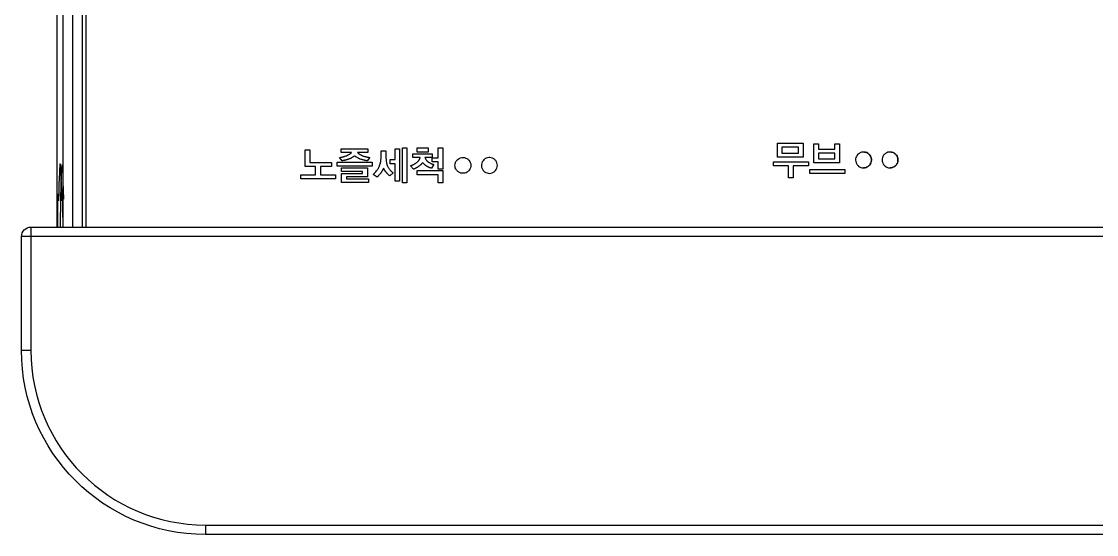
# Model space of a CAD drawing. Header units: millimetres. Extents: x 5 to 3846, y -2727 to 2747.
# Drawn here: x 1358.1 to 1414.7, y 1674.9 to 1701.9 of the extents above; entities that cross this region are included whole.
import ezdxf

# ---------------------------------------------------------------- set-up
doc = ezdxf.new("R2010")
doc.units = ezdxf.units.MM

msp = doc.modelspace()

# ---------------------------------------------------------------- linework, layer by layer
at = {"linetype": 'Continuous'}
for p, q in [((1359.925, 1724.886), (1359.925, 1691.099)), ((1360.257, 1691.099), (1360.257, 1724.886)), ((1360.757, 1724.886), (1360.757, 1691.099)), ((1361.265, 1724.886), (1361.265, 1691.099)), ((1361.465, 1724.886), (1361.465, 1691.099)), ((1397.919, 1695.52), (1399.283, 1695.52)), ((1397.919, 1694.781), (1397.919, 1695.52)), ((1399.283, 1695.52), (1399.283, 1695.52)), ((1399.283, 1695.52), (1399.283, 1694.781)), ((1399.283, 1695.52), (1399.283, 1694.781)), ((1399.849, 1695.479), (1400.093, 1695.479)), ((1399.849, 1694.485), (1399.849, 1695.479)), ((1400.093, 1695.479), (1400.093, 1695.199)), ((1400.093, 1695.479), (1400.093, 1695.479)), ((1400.093, 1695.479), (1400.093, 1695.199)), ((1400.949, 1695.479), (1401.194, 1695.479)), ((1400.949, 1695.199), (1400.949, 1695.479)), ((1401.194, 1695.479), (1401.194, 1694.485)), ((1401.194, 1695.479), (1401.194, 1694.485)), ((1401.194, 1695.479), (1401.194, 1695.479)), ((1373.024, 1695.169), (1373.266, 1695.169)), ((1373.024, 1694.29), (1373.024, 1695.169)), ((1373.266, 1695.169), (1373.266, 1694.501)), ((1373.266, 1695.169), (1373.266, 1695.169)), ((1373.266, 1695.169), (1373.266, 1694.501)), ((1374.924, 1695.217), (1376.332, 1695.217)), ((1374.924, 1695.021), (1374.924, 1695.217)), ((1375.467, 1695.021), (1374.924, 1695.021)), ((1376.332, 1695.021), (1375.789, 1695.021)), ((1375.891, 1694.939), (1375.891, 1694.939)), ((1376.043, 1694.862), (1376.043, 1694.862)), ((1376.247, 1694.8), (1376.247, 1694.8)), ((1376.332, 1695.217), (1376.332, 1695.021)), ((1376.332, 1695.217), (1376.332, 1695.021)), ((1376.332, 1695.217), (1376.332, 1695.217)), ((1376.332, 1695.021), (1376.332, 1695.021)), ((1377.025, 1695.119), (1377.282, 1695.119)), ((1377.025, 1694.808), (1377.025, 1695.119)), ((1377.282, 1695.119), (1377.282, 1694.808)), ((1377.282, 1695.119), (1377.282, 1694.808)), ((1377.282, 1695.119), (1377.282, 1695.119)), ((1377.282, 1694.808), (1377.282, 1694.808)), ((1377.769, 1695.226), (1378.003, 1695.226)), ((1377.769, 1694.658), (1377.769, 1695.226)), ((1378.003, 1695.226), (1378.003, 1693.513)), ((1378.003, 1695.226), (1378.003, 1693.513)), ((1378.003, 1695.226), (1378.003, 1695.226)), ((1378.157, 1695.267), (1378.391, 1695.267)), ((1378.157, 1693.43), (1378.157, 1695.267)), ((1378.391, 1695.267), (1378.391, 1695.267)), ((1378.391, 1695.267), (1378.391, 1693.43)), ((1378.391, 1695.267), (1378.391, 1693.43)), ((1378.704, 1694.758), (1378.704, 1694.961)), ((1378.704, 1694.961), (1379.715, 1694.961)), ((1379.519, 1695.266), (1378.906, 1695.266)), ((1378.906, 1695.266), (1378.906, 1695.069)), ((1378.906, 1695.069), (1379.519, 1695.069)), ((1379.519, 1695.069), (1379.519, 1695.266)), ((1379.519, 1695.266), (1379.519, 1695.266)), ((1379.519, 1695.069), (1379.519, 1695.266)), ((1379.519, 1695.069), (1379.519, 1695.069)), ((1379.715, 1694.961), (1379.715, 1694.758)), ((1379.715, 1694.961), (1379.715, 1694.961)), ((1379.715, 1694.961), (1379.715, 1694.758)), ((1380.038, 1695.267), (1380.281, 1695.267)), ((1380.038, 1694.741), (1380.038, 1695.267)), ((1380.281, 1695.267), (1380.281, 1694.158)), ((1380.281, 1695.267), (1380.281, 1695.267)), ((1380.281, 1695.267), (1380.281, 1694.158)), ((1398.162, 1695.313), (1398.162, 1694.988)), ((1399.041, 1695.313), (1398.162, 1695.313)), ((1398.162, 1695.313), (1398.162, 1695.313)), ((1398.162, 1695.313), (1398.162, 1694.988)), ((1398.162, 1694.988), (1399.041, 1694.988)), ((1398.162, 1694.988), (1398.162, 1694.988)), ((1399.041, 1694.988), (1399.041, 1695.313)), ((1400.093, 1695.199), (1400.093, 1695.199)), ((1400.093, 1695.199), (1400.949, 1695.199)), ((1400.093, 1694.986), (1400.093, 1694.697)), ((1400.093, 1694.986), (1400.093, 1694.697)), ((1400.949, 1694.986), (1400.093, 1694.986)), ((1400.093, 1694.986), (1400.093, 1694.986)), ((1400.949, 1694.697), (1400.949, 1694.986)), ((1373.573, 1694.29), (1373.024, 1694.29)), ((1373.266, 1694.501), (1374.419, 1694.501)), ((1373.266, 1694.501), (1373.266, 1694.501)), ((1373.573, 1693.848), (1373.573, 1694.29)), ((1373.832, 1694.29), (1373.832, 1693.848)), ((1374.419, 1694.29), (1373.832, 1694.29)), ((1373.832, 1694.29), (1373.832, 1694.29)), ((1373.832, 1694.29), (1373.832, 1693.848)), ((1374.419, 1694.501), (1374.419, 1694.29)), ((1374.419, 1694.501), (1374.419, 1694.501)), ((1374.419, 1694.501), (1374.419, 1694.29)), ((1374.419, 1694.29), (1374.419, 1694.29)), ((1374.709, 1694.514), (1376.547, 1694.514)), ((1374.709, 1694.315), (1374.709, 1694.514)), ((1376.547, 1694.315), (1374.709, 1694.315)), ((1374.968, 1694.593), (1374.828, 1694.762)), ((1374.968, 1694.593), (1374.968, 1694.593)), ((1375.114, 1694.62), (1375.114, 1694.62)), ((1375.327, 1694.683), (1375.327, 1694.683)), ((1375.516, 1694.775), (1375.516, 1694.775)), ((1376.428, 1694.762), (1376.288, 1694.593)), ((1376.428, 1694.762), (1376.288, 1694.593)), ((1376.288, 1694.593), (1376.288, 1694.593)), ((1376.428, 1694.762), (1376.428, 1694.762)), ((1376.547, 1694.514), (1376.547, 1694.315)), ((1376.547, 1694.514), (1376.547, 1694.514)), ((1376.547, 1694.514), (1376.547, 1694.315)), ((1376.547, 1694.315), (1376.547, 1694.315)), ((1377.308, 1694.505), (1377.308, 1694.505)), ((1377.411, 1694.23), (1377.411, 1694.23)), ((1377.506, 1694.658), (1377.769, 1694.658)), ((1377.506, 1694.428), (1377.506, 1694.658)), ((1377.769, 1694.428), (1377.506, 1694.428)), ((1377.769, 1693.513), (1377.769, 1694.428)), ((1378.731, 1694.152), (1378.572, 1694.334)), ((1379.082, 1694.758), (1378.704, 1694.758)), ((1379.005, 1694.296), (1379.005, 1694.296)), ((1379.131, 1694.402), (1379.131, 1694.402)), ((1379.715, 1694.758), (1379.337, 1694.758)), ((1379.405, 1694.638), (1379.405, 1694.638)), ((1379.512, 1694.532), (1379.512, 1694.532)), ((1379.672, 1694.442), (1379.672, 1694.442)), ((1379.798, 1694.397), (1379.675, 1694.203)), ((1379.798, 1694.397), (1379.675, 1694.203)), ((1379.711, 1694.741), (1380.038, 1694.741)), ((1379.711, 1694.537), (1379.711, 1694.741)), ((1380.038, 1694.537), (1379.711, 1694.537)), ((1379.715, 1694.758), (1379.715, 1694.758)), ((1379.798, 1694.397), (1379.798, 1694.397)), ((1380.038, 1694.158), (1380.038, 1694.537)), ((1381.339, 1694.766), (1381.339, 1694.766)), ((1397.717, 1694.322), (1397.717, 1694.533)), ((1397.717, 1694.533), (1399.555, 1694.533)), ((1398.506, 1694.322), (1397.717, 1694.322)), ((1399.283, 1694.781), (1397.919, 1694.781)), ((1398.506, 1693.688), (1398.506, 1694.322)), ((1398.75, 1694.322), (1398.75, 1694.322)), ((1399.555, 1694.322), (1398.75, 1694.322)), ((1398.75, 1694.322), (1398.75, 1693.688)), ((1398.75, 1694.322), (1398.75, 1693.688)), ((1399.283, 1694.781), (1399.283, 1694.781)), ((1399.555, 1694.533), (1399.555, 1694.533)), ((1399.555, 1694.533), (1399.555, 1694.322)), ((1399.555, 1694.533), (1399.555, 1694.322)), ((1399.555, 1694.322), (1399.555, 1694.322)), ((1401.194, 1694.485), (1399.849, 1694.485)), ((1400.093, 1694.697), (1400.949, 1694.697)), ((1400.093, 1694.697), (1400.093, 1694.697)), ((1401.194, 1694.485), (1401.194, 1694.485)), ((1372.788, 1693.848), (1373.573, 1693.848)), ((1372.788, 1693.637), (1372.788, 1693.848)), ((1373.832, 1693.848), (1374.626, 1693.848)), ((1373.832, 1693.848), (1373.832, 1693.848)), ((1374.626, 1693.848), (1374.626, 1693.848)), ((1374.626, 1693.848), (1374.626, 1693.637)), ((1374.626, 1693.848), (1374.626, 1693.637)), ((1374.939, 1694.213), (1376.317, 1694.213)), ((1374.939, 1694.021), (1374.939, 1694.213)), ((1376.05, 1694.021), (1374.939, 1694.021)), ((1374.939, 1693.917), (1376.05, 1693.917)), ((1374.939, 1693.451), (1374.939, 1693.917)), ((1375.204, 1693.747), (1375.204, 1693.643)), ((1375.204, 1693.747), (1375.204, 1693.643)), ((1376.317, 1693.747), (1375.204, 1693.747)), ((1375.204, 1693.747), (1375.204, 1693.747)), ((1376.05, 1693.917), (1376.05, 1694.021)), ((1376.317, 1694.213), (1376.317, 1693.747)), ((1376.317, 1694.213), (1376.317, 1693.747)), ((1376.317, 1694.213), (1376.317, 1694.213)), ((1376.317, 1693.747), (1376.317, 1693.747)), ((1376.812, 1693.737), (1376.61, 1693.875)), ((1376.812, 1693.737), (1376.812, 1693.737)), ((1376.923, 1693.846), (1376.923, 1693.846)), ((1377.023, 1693.975), (1377.023, 1693.975)), ((1377.105, 1694.102), (1377.105, 1694.102)), ((1377.658, 1693.956), (1377.478, 1693.802)), ((1377.658, 1693.956), (1377.478, 1693.802)), ((1377.478, 1693.802), (1377.478, 1693.802)), ((1377.539, 1694.063), (1377.539, 1694.063)), ((1377.658, 1693.956), (1377.658, 1693.956)), ((1378.731, 1694.152), (1378.731, 1694.152)), ((1378.85, 1694.205), (1378.85, 1694.205)), ((1378.923, 1694.075), (1380.276, 1694.075)), ((1378.923, 1693.86), (1378.923, 1694.075)), ((1380.036, 1693.86), (1378.923, 1693.86)), ((1379.675, 1694.203), (1379.675, 1694.203)), ((1380.036, 1693.43), (1380.036, 1693.86)), ((1380.281, 1694.158), (1380.038, 1694.158)), ((1380.276, 1694.075), (1380.276, 1693.43)), ((1380.276, 1694.075), (1380.276, 1694.075)), ((1380.276, 1694.075), (1380.276, 1693.43)), ((1380.281, 1694.158), (1380.281, 1694.158)), ((1381.339, 1693.931), (1381.339, 1693.931)), ((1398.75, 1693.688), (1398.506, 1693.688)), ((1398.75, 1693.688), (1398.75, 1693.688)), ((1399.638, 1694.132), (1401.476, 1694.132)), ((1399.638, 1693.921), (1399.638, 1694.132)), ((1401.476, 1693.921), (1399.638, 1693.921)), ((1401.476, 1694.132), (1401.476, 1693.921)), ((1401.476, 1694.132), (1401.476, 1694.132)), ((1401.476, 1694.132), (1401.476, 1693.921)), ((1401.476, 1693.921), (1401.476, 1693.921)), ((1374.626, 1693.637), (1372.788, 1693.637)), ((1374.626, 1693.637), (1374.626, 1693.637)), ((1376.361, 1693.451), (1374.939, 1693.451)), ((1375.204, 1693.643), (1376.361, 1693.643)), ((1375.204, 1693.643), (1375.204, 1693.643)), ((1376.361, 1693.643), (1376.361, 1693.451)), ((1376.361, 1693.643), (1376.361, 1693.451)), ((1376.361, 1693.643), (1376.361, 1693.643)), ((1376.361, 1693.451), (1376.361, 1693.451)), ((1378.003, 1693.513), (1377.769, 1693.513)), ((1378.003, 1693.513), (1378.003, 1693.513)), ((1378.391, 1693.43), (1378.157, 1693.43)), ((1378.391, 1693.43), (1378.391, 1693.43)), ((1380.276, 1693.43), (1380.036, 1693.43)), ((1380.276, 1693.43), (1380.276, 1693.43)), ((1358.565, 1691.098), (1590.215, 1691.098)), ((1358.565, 1691.098), (1358.565, 1690.598)), ((1358.065, 1684.598), (1358.065, 1690.598)), ((1358.565, 1690.598), (1358.065, 1690.598)), ((1590.215, 1690.598), (1358.565, 1690.598)), ((1358.565, 1690.598), (1358.565, 1684.598)), ((1358.565, 1684.598), (1358.065, 1684.598)), ((1367.765, 1675.398), (1581.015, 1675.398)), ((1367.765, 1675.398), (1367.765, 1674.898)), ((1581.015, 1674.898), (1367.765, 1674.898))]:
    msp.add_line(p, q, dxfattribs=at)
at = {"linetype": 'Continuous', "extrusion": (0, 0, -1)}
for centre, radius, start, end in [((-1358.565, 1690.598), 0.5, 0, 90), ((-1367.765, 1684.598), 9.7, 270, 0)]:
    msp.add_arc(centre, radius, start, end, dxfattribs=at)
at = {"linetype": 'Continuous'}
msp.add_arc((1367.765, 1684.598), 9.2, 180, 270, dxfattribs=at)
for centre, major_axis, start_param, end_param in [((1360.106, 1687.186), (0, 7.25), 5.530522, 7.035849), ((1360.206, 1687.186), (0, 7.2), 5.556157, 7.279511), ((1360.206, 1687.186), (0, 7.2), 0.399721, 0.67246)]:
    msp.add_ellipse(centre, major_axis=major_axis, ratio=0.017455, start_param=start_param, end_param=end_param, dxfattribs=at)
for points, knots in [([(1374.828, 1694.762), (1374.847, 1694.765), (1374.865, 1694.768), (1374.902, 1694.775), (1374.92, 1694.779), (1374.962, 1694.788), (1374.986, 1694.794), (1375.009, 1694.8)], [0, 0, 0, 0, 0.304963, 0.304963, 0.609891, 0.609891, 1, 1, 1, 1]), ([(1375.009, 1694.8), (1375.027, 1694.804), (1375.045, 1694.809), (1375.082, 1694.819), (1375.1, 1694.824), (1375.15, 1694.84), (1375.181, 1694.851), (1375.212, 1694.862)], [0, 0, 0, 0, 0.264872, 0.264872, 0.529755, 0.529755, 1, 1, 1, 1]), ([(1375.212, 1694.862), (1375.227, 1694.868), (1375.241, 1694.874), (1375.269, 1694.886), (1375.283, 1694.893), (1375.32, 1694.912), (1375.344, 1694.925), (1375.366, 1694.939)], [0, 0, 0, 0, 0.268041, 0.268041, 0.536114, 0.536114, 1, 1, 1, 1]), ([(1375.366, 1694.939), (1375.377, 1694.946), (1375.388, 1694.953), (1375.41, 1694.969), (1375.421, 1694.977), (1375.444, 1694.997), (1375.456, 1695.008), (1375.467, 1695.021)], [0, 0, 0, 0, 0.306902, 0.306902, 0.614004, 0.614004, 1, 1, 1, 1]), ([(1375.63, 1694.858), (1375.618, 1694.846), (1375.604, 1694.836), (1375.578, 1694.816), (1375.566, 1694.808), (1375.541, 1694.791), (1375.529, 1694.783), (1375.516, 1694.775)], [0, 0, 0, 0, 0.366307, 0.366307, 0.683017, 0.683017, 1, 1, 1, 1]), ([(1375.74, 1694.775), (1375.725, 1694.784), (1375.711, 1694.794), (1375.685, 1694.812), (1375.673, 1694.82), (1375.651, 1694.838), (1375.639, 1694.847), (1375.63, 1694.858)], [0, 0, 0, 0, 0.37463, 0.37463, 0.685643, 0.685643, 1, 1, 1, 1]), ([(1375.789, 1695.021), (1375.797, 1695.011), (1375.807, 1695.001), (1375.827, 1694.983), (1375.838, 1694.975), (1375.863, 1694.957), (1375.877, 1694.948), (1375.891, 1694.939)], [0, 0, 0, 0, 0.308091, 0.308091, 0.615077, 0.615077, 1, 1, 1, 1]), ([(1375.891, 1694.939), (1375.904, 1694.931), (1375.917, 1694.923), (1375.943, 1694.909), (1375.956, 1694.902), (1375.986, 1694.887), (1376.003, 1694.88), (1376.027, 1694.869), (1376.035, 1694.866), (1376.043, 1694.862)], [0, 0, 0, 0, 0.263341, 0.263341, 0.526656, 0.526656, 0.849388, 0.849388, 1, 1, 1, 1]), ([(1375.891, 1694.939), (1375.904, 1694.931), (1375.917, 1694.923), (1375.943, 1694.909), (1375.956, 1694.902), (1375.994, 1694.884), (1376.018, 1694.873), (1376.043, 1694.862)], [0, 0, 0, 0, 0.263309, 0.263309, 0.526592, 0.526592, 1, 1, 1, 1]), ([(1376.043, 1694.862), (1376.061, 1694.856), (1376.079, 1694.85), (1376.114, 1694.838), (1376.132, 1694.832), (1376.172, 1694.82), (1376.194, 1694.814), (1376.227, 1694.805), (1376.237, 1694.802), (1376.247, 1694.8)], [0, 0, 0, 0, 0.26423, 0.26423, 0.528445, 0.528445, 0.851723, 0.851723, 1, 1, 1, 1]), ([(1376.043, 1694.862), (1376.061, 1694.856), (1376.079, 1694.85), (1376.114, 1694.838), (1376.132, 1694.832), (1376.182, 1694.817), (1376.215, 1694.808), (1376.247, 1694.8)], [0, 0, 0, 0, 0.264215, 0.264215, 0.528415, 0.528415, 1, 1, 1, 1]), ([(1376.247, 1694.8), (1376.261, 1694.796), (1376.275, 1694.793), (1376.311, 1694.785), (1376.334, 1694.779), (1376.375, 1694.771), (1376.394, 1694.768), (1376.418, 1694.764), (1376.423, 1694.763), (1376.428, 1694.762)], [0, 0, 0, 0, 0.228571, 0.228571, 0.609908, 0.609908, 0.914884, 0.914884, 1, 1, 1, 1]), ([(1376.247, 1694.8), (1376.265, 1694.795), (1376.284, 1694.791), (1376.32, 1694.783), (1376.339, 1694.779), (1376.381, 1694.77), (1376.404, 1694.766), (1376.428, 1694.762)], [0, 0, 0, 0, 0.304938, 0.304938, 0.609888, 0.609888, 1, 1, 1, 1]), ([(1377.008, 1694.552), (1377.012, 1694.575), (1377.014, 1694.598), (1377.019, 1694.645), (1377.02, 1694.668), (1377.024, 1694.73), (1377.025, 1694.769), (1377.025, 1694.808)], [0, 0, 0, 0, 0.272316, 0.272316, 0.544598, 0.544598, 1, 1, 1, 1]), ([(1377.282, 1694.808), (1377.282, 1694.781), (1377.282, 1694.755), (1377.285, 1694.701), (1377.287, 1694.674), (1377.294, 1694.6), (1377.3, 1694.552), (1377.308, 1694.505)], [0, 0, 0, 0, 0.264293, 0.264293, 0.528568, 0.528568, 1, 1, 1, 1]), ([(1377.282, 1694.808), (1377.282, 1694.781), (1377.282, 1694.755), (1377.285, 1694.701), (1377.287, 1694.674), (1377.294, 1694.6), (1377.3, 1694.552), (1377.308, 1694.505)], [0, 0, 0, 0, 0.264293, 0.264293, 0.528568, 0.528568, 1, 1, 1, 1]), ([(1402.878, 1694.682), (1402.883, 1694.636), (1402.88, 1694.588), (1402.858, 1694.496), (1402.84, 1694.452), (1402.789, 1694.373), (1402.757, 1694.338), (1402.683, 1694.28), (1402.641, 1694.257), (1402.552, 1694.227), (1402.505, 1694.219), (1402.411, 1694.221), (1402.364, 1694.229), (1402.276, 1694.261), (1402.235, 1694.285), (1402.162, 1694.344), (1402.131, 1694.38), (1402.082, 1694.46), (1402.064, 1694.505), (1402.044, 1694.597), (1402.042, 1694.644), (1402.054, 1694.737), (1402.068, 1694.783), (1402.11, 1694.867), (1402.138, 1694.905), (1402.205, 1694.97), (1402.245, 1694.998), (1402.33, 1695.037), (1402.377, 1695.049), (1402.47, 1695.058), (1402.518, 1695.055), (1402.609, 1695.032), (1402.653, 1695.013), (1402.731, 1694.962), (1402.766, 1694.929), (1402.823, 1694.855), (1402.845, 1694.812), (1402.869, 1694.74), (1402.875, 1694.711), (1402.878, 1694.682)], [0, 0, 0, 0, 0.053822, 0.053822, 0.107683, 0.107683, 0.161165, 0.161165, 0.215193, 0.215193, 0.268731, 0.268731, 0.322352, 0.322352, 0.375947, 0.375947, 0.429611, 0.429611, 0.483706, 0.483706, 0.537127, 0.537127, 0.591147, 0.591147, 0.644444, 0.644444, 0.698296, 0.698296, 0.752178, 0.752178, 0.805602, 0.805602, 0.859637, 0.859637, 0.912999, 0.912999, 0.96694, 0.96694, 1, 1, 1, 1]), ([(1402.462, 1695.056), (1402.496, 1695.056), (1402.53, 1695.052), (1402.609, 1695.032), (1402.653, 1695.013), (1402.731, 1694.961), (1402.766, 1694.929), (1402.823, 1694.855), (1402.845, 1694.812), (1402.864, 1694.753), (1402.868, 1694.739), (1402.871, 1694.725)], [0, 0, 0, 0, 0.178471, 0.178471, 0.427759, 0.427759, 0.673946, 0.673946, 0.922804, 0.922804, 1, 1, 1, 1]), ([(1404.277, 1694.682), (1404.281, 1694.636), (1404.279, 1694.588), (1404.257, 1694.496), (1404.238, 1694.452), (1404.188, 1694.373), (1404.156, 1694.338), (1404.082, 1694.28), (1404.039, 1694.257), (1403.951, 1694.227), (1403.903, 1694.219), (1403.81, 1694.221), (1403.763, 1694.229), (1403.675, 1694.261), (1403.633, 1694.285), (1403.561, 1694.344), (1403.529, 1694.38), (1403.48, 1694.46), (1403.462, 1694.505), (1403.443, 1694.597), (1403.441, 1694.644), (1403.452, 1694.737), (1403.466, 1694.783), (1403.509, 1694.867), (1403.537, 1694.905), (1403.604, 1694.97), (1403.643, 1694.998), (1403.729, 1695.037), (1403.775, 1695.049), (1403.868, 1695.058), (1403.916, 1695.055), (1404.007, 1695.032), (1404.051, 1695.013), (1404.129, 1694.962), (1404.164, 1694.929), (1404.221, 1694.855), (1404.244, 1694.812), (1404.267, 1694.74), (1404.274, 1694.711), (1404.277, 1694.682)], [0, 0, 0, 0, 0.053787, 0.053787, 0.107612, 0.107612, 0.161077, 0.161077, 0.215119, 0.215119, 0.268684, 0.268684, 0.32231, 0.32231, 0.375909, 0.375909, 0.429594, 0.429594, 0.4837, 0.4837, 0.537107, 0.537107, 0.59109, 0.59109, 0.644363, 0.644363, 0.698218, 0.698218, 0.752122, 0.752122, 0.805557, 0.805557, 0.859591, 0.859591, 0.912976, 0.912976, 0.966938, 0.966938, 1, 1, 1, 1]), ([(1403.861, 1695.056), (1403.895, 1695.056), (1403.929, 1695.052), (1404.007, 1695.032), (1404.051, 1695.013), (1404.13, 1694.961), (1404.165, 1694.929), (1404.221, 1694.855), (1404.244, 1694.812), (1404.263, 1694.753), (1404.267, 1694.739), (1404.27, 1694.725)], [0, 0, 0, 0, 0.178251, 0.178251, 0.427515, 0.427515, 0.67379, 0.67379, 0.922727, 0.922727, 1, 1, 1, 1]), ([(1375.114, 1694.62), (1375.109, 1694.619), (1375.105, 1694.618), (1375.081, 1694.612), (1375.061, 1694.608), (1375.025, 1694.601), (1375.008, 1694.598), (1374.984, 1694.595), (1374.976, 1694.594), (1374.968, 1694.593)], [0, 0, 0, 0, 0.098344, 0.098344, 0.500012, 0.500012, 0.839188, 0.839188, 1, 1, 1, 1]), ([(1375.114, 1694.62), (1375.098, 1694.616), (1375.081, 1694.613), (1375.049, 1694.606), (1375.033, 1694.603), (1375, 1694.597), (1374.984, 1694.595), (1374.968, 1694.593)], [0, 0, 0, 0, 0.339059, 0.339059, 0.669086, 0.669086, 1, 1, 1, 1]), ([(1375.327, 1694.683), (1375.313, 1694.678), (1375.298, 1694.673), (1375.26, 1694.661), (1375.236, 1694.653), (1375.192, 1694.64), (1375.173, 1694.635), (1375.14, 1694.627), (1375.127, 1694.623), (1375.114, 1694.62)], [0, 0, 0, 0, 0.204625, 0.204625, 0.546008, 0.546008, 0.819031, 0.819031, 1, 1, 1, 1]), ([(1375.327, 1694.683), (1375.308, 1694.676), (1375.289, 1694.67), (1375.25, 1694.658), (1375.231, 1694.652), (1375.179, 1694.637), (1375.147, 1694.628), (1375.114, 1694.62)], [0, 0, 0, 0, 0.272975, 0.272975, 0.545963, 0.545963, 1, 1, 1, 1]), ([(1375.516, 1694.775), (1375.501, 1694.765), (1375.485, 1694.756), (1375.454, 1694.738), (1375.438, 1694.729), (1375.401, 1694.712), (1375.38, 1694.703), (1375.349, 1694.691), (1375.338, 1694.687), (1375.327, 1694.683)], [0, 0, 0, 0, 0.258237, 0.258237, 0.516471, 0.516471, 0.835864, 0.835864, 1, 1, 1, 1]), ([(1375.516, 1694.775), (1375.501, 1694.765), (1375.485, 1694.756), (1375.454, 1694.738), (1375.438, 1694.729), (1375.391, 1694.707), (1375.359, 1694.694), (1375.327, 1694.683)], [0, 0, 0, 0, 0.258151, 0.258151, 0.516301, 0.516301, 1, 1, 1, 1]), ([(1375.929, 1694.683), (1375.912, 1694.689), (1375.895, 1694.695), (1375.861, 1694.709), (1375.845, 1694.717), (1375.798, 1694.739), (1375.768, 1694.756), (1375.74, 1694.775)], [0, 0, 0, 0, 0.258703, 0.258703, 0.517431, 0.517431, 1, 1, 1, 1]), ([(1376.143, 1694.62), (1376.123, 1694.625), (1376.103, 1694.63), (1376.063, 1694.641), (1376.044, 1694.646), (1375.992, 1694.662), (1375.96, 1694.672), (1375.929, 1694.683)], [0, 0, 0, 0, 0.275929, 0.275929, 0.551823, 0.551823, 1, 1, 1, 1]), ([(1376.288, 1694.593), (1376.271, 1694.595), (1376.255, 1694.597), (1376.223, 1694.603), (1376.207, 1694.606), (1376.175, 1694.613), (1376.159, 1694.616), (1376.143, 1694.62)], [0, 0, 0, 0, 0.337239, 0.337239, 0.668408, 0.668408, 1, 1, 1, 1]), ([(1376.781, 1694.056), (1376.792, 1694.07), (1376.803, 1694.084), (1376.831, 1694.123), (1376.848, 1694.149), (1376.876, 1694.195), (1376.888, 1694.216), (1376.908, 1694.255), (1376.917, 1694.272), (1376.925, 1694.29)], [0, 0, 0, 0, 0.196308, 0.196308, 0.525871, 0.525871, 0.788819, 0.788819, 1, 1, 1, 1]), ([(1376.925, 1694.29), (1376.933, 1694.308), (1376.941, 1694.327), (1376.961, 1694.377), (1376.973, 1694.408), (1376.99, 1694.466), (1376.997, 1694.492), (1377.005, 1694.53), (1377.007, 1694.541), (1377.008, 1694.552)], [0, 0, 0, 0, 0.21815, 0.21815, 0.584687, 0.584687, 0.877256, 0.877256, 1, 1, 1, 1]), ([(1377.308, 1694.505), (1377.312, 1694.479), (1377.318, 1694.453), (1377.331, 1694.401), (1377.34, 1694.375), (1377.359, 1694.325), (1377.371, 1694.3), (1377.392, 1694.261), (1377.401, 1694.245), (1377.411, 1694.23)], [0, 0, 0, 0, 0.269894, 0.269894, 0.544088, 0.544088, 0.816382, 0.816382, 1, 1, 1, 1]), ([(1377.308, 1694.505), (1377.312, 1694.479), (1377.318, 1694.453), (1377.331, 1694.401), (1377.34, 1694.375), (1377.359, 1694.325), (1377.371, 1694.3), (1377.392, 1694.261), (1377.401, 1694.245), (1377.411, 1694.23)], [0, 0, 0, 0, 0.269895, 0.269895, 0.544089, 0.544089, 0.816383, 0.816383, 1, 1, 1, 1]), ([(1377.411, 1694.23), (1377.416, 1694.223), (1377.421, 1694.216), (1377.44, 1694.187), (1377.456, 1694.165), (1377.485, 1694.126), (1377.498, 1694.108), (1377.521, 1694.082), (1377.53, 1694.072), (1377.539, 1694.063)], [0, 0, 0, 0, 0.12138, 0.12138, 0.500017, 0.500017, 0.816188, 0.816188, 1, 1, 1, 1]), ([(1377.411, 1694.23), (1377.416, 1694.223), (1377.421, 1694.216), (1377.44, 1694.187), (1377.456, 1694.165), (1377.485, 1694.126), (1377.498, 1694.108), (1377.521, 1694.082), (1377.53, 1694.072), (1377.539, 1694.063)], [0, 0, 0, 0, 0.121378, 0.121378, 0.500015, 0.500015, 0.816186, 0.816186, 1, 1, 1, 1]), ([(1378.572, 1694.334), (1378.588, 1694.339), (1378.604, 1694.344), (1378.634, 1694.356), (1378.649, 1694.362), (1378.682, 1694.376), (1378.7, 1694.384), (1378.721, 1694.393), (1378.725, 1694.395), (1378.728, 1694.397)], [0, 0, 0, 0, 0.29287, 0.29287, 0.585644, 0.585644, 0.930233, 0.930233, 1, 1, 1, 1]), ([(1378.728, 1694.397), (1378.739, 1694.402), (1378.75, 1694.407), (1378.779, 1694.423), (1378.797, 1694.433), (1378.829, 1694.452), (1378.843, 1694.461), (1378.869, 1694.479), (1378.882, 1694.488), (1378.894, 1694.497)], [0, 0, 0, 0, 0.189272, 0.189272, 0.506577, 0.506577, 0.759832, 0.759832, 1, 1, 1, 1]), ([(1379.005, 1694.296), (1378.995, 1694.29), (1378.985, 1694.283), (1378.959, 1694.266), (1378.943, 1694.256), (1378.912, 1694.238), (1378.899, 1694.23), (1378.874, 1694.217), (1378.862, 1694.21), (1378.85, 1694.205)], [0, 0, 0, 0, 0.19504, 0.19504, 0.520586, 0.520586, 0.78089, 0.78089, 1, 1, 1, 1]), ([(1379.005, 1694.296), (1378.995, 1694.29), (1378.985, 1694.283), (1378.959, 1694.266), (1378.943, 1694.256), (1378.912, 1694.238), (1378.899, 1694.23), (1378.874, 1694.217), (1378.862, 1694.21), (1378.85, 1694.205)], [0, 0, 0, 0, 0.195037, 0.195037, 0.520583, 0.520583, 0.780887, 0.780887, 1, 1, 1, 1]), ([(1378.894, 1694.497), (1378.905, 1694.505), (1378.915, 1694.513), (1378.943, 1694.535), (1378.959, 1694.55), (1378.987, 1694.579), (1378.999, 1694.592), (1379.016, 1694.613), (1379.021, 1694.621), (1379.027, 1694.629)], [0, 0, 0, 0, 0.209619, 0.209619, 0.563192, 0.563192, 0.845026, 0.845026, 1, 1, 1, 1]), ([(1379.131, 1694.402), (1379.121, 1694.392), (1379.11, 1694.381), (1379.089, 1694.361), (1379.077, 1694.351), (1379.052, 1694.331), (1379.038, 1694.32), (1379.017, 1694.305), (1379.011, 1694.301), (1379.005, 1694.296)], [0, 0, 0, 0, 0.268719, 0.268719, 0.537352, 0.537352, 0.864048, 0.864048, 1, 1, 1, 1]), ([(1379.131, 1694.402), (1379.121, 1694.392), (1379.11, 1694.381), (1379.089, 1694.361), (1379.077, 1694.351), (1379.052, 1694.331), (1379.038, 1694.32), (1379.017, 1694.305), (1379.011, 1694.301), (1379.005, 1694.296)], [0, 0, 0, 0, 0.268718, 0.268718, 0.53735, 0.53735, 0.864045, 0.864045, 1, 1, 1, 1]), ([(1379.027, 1694.629), (1379.033, 1694.638), (1379.038, 1694.647), (1379.052, 1694.671), (1379.06, 1694.687), (1379.072, 1694.716), (1379.076, 1694.73), (1379.08, 1694.748), (1379.081, 1694.753), (1379.082, 1694.758)], [0, 0, 0, 0, 0.221119, 0.221119, 0.59698, 0.59698, 0.896207, 0.896207, 1, 1, 1, 1]), ([(1379.212, 1694.499), (1379.212, 1694.499), (1379.212, 1694.499), (1379.205, 1694.488), (1379.197, 1694.478), (1379.181, 1694.458), (1379.173, 1694.448), (1379.155, 1694.427), (1379.144, 1694.416), (1379.133, 1694.405), (1379.132, 1694.403), (1379.131, 1694.402)], [0, 0, 0, 0, 0.000117, 0.000117, 0.305029, 0.305029, 0.609724, 0.609724, 0.963177, 0.963177, 1, 1, 1, 1]), ([(1379.297, 1694.412), (1379.291, 1694.418), (1379.285, 1694.424), (1379.268, 1694.439), (1379.258, 1694.449), (1379.24, 1694.467), (1379.232, 1694.475), (1379.22, 1694.489), (1379.216, 1694.494), (1379.212, 1694.499)], [0, 0, 0, 0, 0.208982, 0.208982, 0.557896, 0.557896, 0.836883, 0.836883, 1, 1, 1, 1]), ([(1379.408, 1694.325), (1379.4, 1694.331), (1379.393, 1694.336), (1379.373, 1694.35), (1379.361, 1694.36), (1379.339, 1694.377), (1379.329, 1694.385), (1379.312, 1694.399), (1379.305, 1694.406), (1379.297, 1694.412)], [0, 0, 0, 0, 0.196313, 0.196313, 0.523933, 0.523933, 0.785914, 0.785914, 1, 1, 1, 1]), ([(1379.337, 1694.758), (1379.337, 1694.758), (1379.337, 1694.758), (1379.341, 1694.746), (1379.346, 1694.734), (1379.358, 1694.71), (1379.364, 1694.699), (1379.379, 1694.674), (1379.387, 1694.661), (1379.399, 1694.645), (1379.402, 1694.641), (1379.405, 1694.638)], [0, 0, 0, 0, 0.000085, 0.000085, 0.282002, 0.282002, 0.563705, 0.563705, 0.900308, 0.900308, 1, 1, 1, 1]), ([(1379.405, 1694.638), (1379.411, 1694.63), (1379.417, 1694.623), (1379.433, 1694.603), (1379.444, 1694.591), (1379.465, 1694.571), (1379.475, 1694.563), (1379.493, 1694.547), (1379.503, 1694.539), (1379.512, 1694.532)], [0, 0, 0, 0, 0.189774, 0.189774, 0.509164, 0.509164, 0.763723, 0.763723, 1, 1, 1, 1]), ([(1379.405, 1694.638), (1379.411, 1694.63), (1379.417, 1694.623), (1379.433, 1694.603), (1379.444, 1694.591), (1379.465, 1694.571), (1379.475, 1694.563), (1379.493, 1694.547), (1379.503, 1694.539), (1379.512, 1694.532)], [0, 0, 0, 0, 0.189777, 0.189777, 0.509167, 0.509167, 0.763726, 0.763726, 1, 1, 1, 1]), ([(1379.554, 1694.246), (1379.541, 1694.252), (1379.528, 1694.258), (1379.503, 1694.271), (1379.491, 1694.277), (1379.463, 1694.292), (1379.448, 1694.301), (1379.424, 1694.315), (1379.416, 1694.32), (1379.408, 1694.325)], [0, 0, 0, 0, 0.253441, 0.253441, 0.506891, 0.506891, 0.822359, 0.822359, 1, 1, 1, 1]), ([(1379.512, 1694.532), (1379.523, 1694.525), (1379.534, 1694.518), (1379.563, 1694.499), (1379.581, 1694.488), (1379.615, 1694.469), (1379.63, 1694.461), (1379.654, 1694.45), (1379.663, 1694.445), (1379.672, 1694.442)], [0, 0, 0, 0, 0.2101, 0.2101, 0.561619, 0.561619, 0.842471, 0.842471, 1, 1, 1, 1]), ([(1379.512, 1694.532), (1379.523, 1694.525), (1379.534, 1694.518), (1379.563, 1694.499), (1379.581, 1694.488), (1379.615, 1694.469), (1379.63, 1694.461), (1379.654, 1694.45), (1379.663, 1694.445), (1379.672, 1694.442)], [0, 0, 0, 0, 0.210103, 0.210103, 0.561622, 0.561622, 0.842474, 0.842474, 1, 1, 1, 1]), ([(1379.675, 1694.203), (1379.662, 1694.206), (1379.648, 1694.21), (1379.622, 1694.219), (1379.608, 1694.224), (1379.581, 1694.235), (1379.567, 1694.24), (1379.554, 1694.246)], [0, 0, 0, 0, 0.319315, 0.319315, 0.659216, 0.659216, 1, 1, 1, 1]), ([(1379.672, 1694.442), (1379.681, 1694.438), (1379.69, 1694.434), (1379.715, 1694.424), (1379.731, 1694.418), (1379.76, 1694.408), (1379.773, 1694.404), (1379.79, 1694.399), (1379.794, 1694.398), (1379.798, 1694.397)], [0, 0, 0, 0, 0.226141, 0.226141, 0.603964, 0.603964, 0.906092, 0.906092, 1, 1, 1, 1]), ([(1379.672, 1694.442), (1379.681, 1694.438), (1379.69, 1694.434), (1379.715, 1694.424), (1379.731, 1694.418), (1379.76, 1694.408), (1379.773, 1694.404), (1379.79, 1694.399), (1379.794, 1694.398), (1379.798, 1694.397)], [0, 0, 0, 0, 0.226145, 0.226145, 0.60397, 0.60397, 0.906097, 0.906097, 1, 1, 1, 1]), ([(1380.93, 1694.436), (1380.92, 1694.39), (1380.918, 1694.342), (1380.93, 1694.249), (1380.944, 1694.203), (1380.986, 1694.119), (1381.015, 1694.081), (1381.082, 1694.016), (1381.122, 1693.988), (1381.207, 1693.949), (1381.253, 1693.937), (1381.346, 1693.928), (1381.394, 1693.932), (1381.485, 1693.954), (1381.529, 1693.974), (1381.607, 1694.025), (1381.642, 1694.058), (1381.699, 1694.132), (1381.722, 1694.175), (1381.751, 1694.264), (1381.757, 1694.312), (1381.755, 1694.405), (1381.746, 1694.452), (1381.713, 1694.54), (1381.689, 1694.581), (1381.629, 1694.653), (1381.592, 1694.684), (1381.512, 1694.732), (1381.467, 1694.749), (1381.375, 1694.767), (1381.327, 1694.769), (1381.235, 1694.756), (1381.188, 1694.741), (1381.105, 1694.698), (1381.067, 1694.669), (1381.003, 1694.602), (1380.976, 1694.561), (1380.945, 1694.492), (1380.936, 1694.464), (1380.93, 1694.436)], [0, 0, 0, 0, 0.053814, 0.053814, 0.107664, 0.107664, 0.161066, 0.161066, 0.214966, 0.214966, 0.268794, 0.268794, 0.322154, 0.322154, 0.376181, 0.376181, 0.429547, 0.429547, 0.483536, 0.483536, 0.537151, 0.537151, 0.59099, 0.59099, 0.644588, 0.644588, 0.698162, 0.698162, 0.75207, 0.75207, 0.805426, 0.805426, 0.859642, 0.859642, 0.913049, 0.913049, 0.966893, 0.966893, 1, 1, 1, 1]), ([(1382.328, 1694.262), (1382.318, 1694.308), (1382.316, 1694.356), (1382.328, 1694.449), (1382.342, 1694.495), (1382.385, 1694.578), (1382.413, 1694.617), (1382.48, 1694.681), (1382.52, 1694.709), (1382.605, 1694.748), (1382.651, 1694.76), (1382.744, 1694.769), (1382.792, 1694.765), (1382.883, 1694.743), (1382.928, 1694.724), (1383.006, 1694.672), (1383.041, 1694.639), (1383.098, 1694.565), (1383.12, 1694.522), (1383.149, 1694.433), (1383.156, 1694.386), (1383.154, 1694.293), (1383.145, 1694.245), (1383.112, 1694.158), (1383.087, 1694.116), (1383.027, 1694.045), (1382.991, 1694.013), (1382.91, 1693.965), (1382.865, 1693.948), (1382.773, 1693.93), (1382.726, 1693.928), (1382.633, 1693.941), (1382.587, 1693.956), (1382.504, 1693.999), (1382.466, 1694.027), (1382.401, 1694.095), (1382.374, 1694.135), (1382.343, 1694.205), (1382.334, 1694.233), (1382.328, 1694.262)], [0, 0, 0, 0, 0.053786, 0.053786, 0.107614, 0.107614, 0.16092, 0.16092, 0.214707, 0.214707, 0.268507, 0.268507, 0.32195, 0.32195, 0.376114, 0.376114, 0.429525, 0.429525, 0.483447, 0.483447, 0.536943, 0.536943, 0.590717, 0.590717, 0.644364, 0.644364, 0.698041, 0.698041, 0.752012, 0.752012, 0.805336, 0.805336, 0.859446, 0.859446, 0.912797, 0.912797, 0.966679, 0.966679, 1, 1, 1, 1]), ([(1402.871, 1694.725), (1402.878, 1694.693), (1402.881, 1694.661), (1402.879, 1694.582), (1402.87, 1694.535), (1402.837, 1694.447), (1402.813, 1694.406), (1402.753, 1694.334), (1402.716, 1694.303), (1402.636, 1694.255), (1402.591, 1694.237), (1402.518, 1694.223), (1402.491, 1694.22), (1402.463, 1694.22)], [0, 0, 0, 0, 0.129988, 0.129988, 0.32, 0.32, 0.509577, 0.509577, 0.699266, 0.699266, 0.889911, 0.889911, 1, 1, 1, 1]), ([(1404.27, 1694.725), (1404.276, 1694.693), (1404.279, 1694.661), (1404.278, 1694.582), (1404.269, 1694.535), (1404.236, 1694.447), (1404.212, 1694.406), (1404.152, 1694.334), (1404.115, 1694.303), (1404.034, 1694.255), (1403.989, 1694.237), (1403.917, 1694.223), (1403.889, 1694.22), (1403.862, 1694.22)], [0, 0, 0, 0, 0.129909, 0.129909, 0.319802, 0.319802, 0.509265, 0.509265, 0.698944, 0.698944, 0.889679, 0.889679, 1, 1, 1, 1]), ([(1376.61, 1693.875), (1376.61, 1693.875), (1376.61, 1693.875), (1376.628, 1693.89), (1376.646, 1693.907), (1376.681, 1693.941), (1376.698, 1693.958), (1376.737, 1694.002), (1376.759, 1694.028), (1376.781, 1694.056)], [0, 0, 0, 0, 0.000088, 0.000088, 0.292579, 0.292579, 0.584871, 0.584871, 1, 1, 1, 1]), ([(1376.923, 1693.846), (1376.913, 1693.836), (1376.904, 1693.826), (1376.884, 1693.806), (1376.875, 1693.796), (1376.852, 1693.774), (1376.84, 1693.762), (1376.822, 1693.746), (1376.817, 1693.742), (1376.812, 1693.737)], [0, 0, 0, 0, 0.26952, 0.26952, 0.539033, 0.539033, 0.866285, 0.866285, 1, 1, 1, 1]), ([(1377.023, 1693.975), (1377.017, 1693.965), (1377.01, 1693.956), (1376.992, 1693.932), (1376.981, 1693.916), (1376.96, 1693.89), (1376.95, 1693.878), (1376.934, 1693.86), (1376.929, 1693.853), (1376.923, 1693.846)], [0, 0, 0, 0, 0.209286, 0.209286, 0.558643, 0.558643, 0.83798, 0.83798, 1, 1, 1, 1]), ([(1377.023, 1693.975), (1377.017, 1693.965), (1377.01, 1693.956), (1376.992, 1693.932), (1376.981, 1693.916), (1376.96, 1693.89), (1376.95, 1693.878), (1376.934, 1693.86), (1376.929, 1693.853), (1376.923, 1693.846)], [0, 0, 0, 0, 0.209288, 0.209288, 0.558646, 0.558646, 0.837983, 0.837983, 1, 1, 1, 1]), ([(1377.105, 1694.102), (1377.104, 1694.1), (1377.103, 1694.098), (1377.096, 1694.086), (1377.09, 1694.076), (1377.078, 1694.057), (1377.071, 1694.047), (1377.056, 1694.024), (1377.048, 1694.011), (1377.033, 1693.99), (1377.028, 1693.982), (1377.023, 1693.975)], [0, 0, 0, 0, 0.048786, 0.048786, 0.274347, 0.274347, 0.499996, 0.499996, 0.817077, 0.817077, 1, 1, 1, 1]), ([(1377.105, 1694.102), (1377.104, 1694.1), (1377.103, 1694.098), (1377.096, 1694.086), (1377.09, 1694.076), (1377.078, 1694.057), (1377.071, 1694.047), (1377.056, 1694.024), (1377.048, 1694.011), (1377.033, 1693.99), (1377.028, 1693.982), (1377.023, 1693.975)], [0, 0, 0, 0, 0.048787, 0.048787, 0.274349, 0.274349, 0.499998, 0.499998, 0.817079, 0.817079, 1, 1, 1, 1]), ([(1377.152, 1694.206), (1377.15, 1694.199), (1377.148, 1694.193), (1377.141, 1694.174), (1377.136, 1694.163), (1377.127, 1694.143), (1377.123, 1694.134), (1377.114, 1694.117), (1377.11, 1694.11), (1377.105, 1694.102)], [0, 0, 0, 0, 0.192143, 0.192143, 0.513513, 0.513513, 0.770303, 0.770303, 1, 1, 1, 1]), ([(1377.206, 1694.104), (1377.2, 1694.114), (1377.195, 1694.123), (1377.185, 1694.142), (1377.18, 1694.151), (1377.169, 1694.172), (1377.163, 1694.183), (1377.156, 1694.199), (1377.154, 1694.203), (1377.152, 1694.206)], [0, 0, 0, 0, 0.278437, 0.278437, 0.556846, 0.556846, 0.890714, 0.890714, 1, 1, 1, 1]), ([(1377.274, 1694.006), (1377.268, 1694.013), (1377.263, 1694.02), (1377.25, 1694.038), (1377.241, 1694.05), (1377.227, 1694.071), (1377.221, 1694.08), (1377.212, 1694.095), (1377.209, 1694.1), (1377.206, 1694.104)], [0, 0, 0, 0, 0.214399, 0.214399, 0.572243, 0.572243, 0.858387, 0.858387, 1, 1, 1, 1]), ([(1377.381, 1693.887), (1377.37, 1693.897), (1377.36, 1693.907), (1377.34, 1693.928), (1377.33, 1693.939), (1377.309, 1693.963), (1377.297, 1693.977), (1377.282, 1693.996), (1377.278, 1694.001), (1377.274, 1694.006)], [0, 0, 0, 0, 0.272576, 0.272576, 0.545126, 0.545126, 0.874693, 0.874693, 1, 1, 1, 1]), ([(1377.478, 1693.802), (1377.469, 1693.809), (1377.459, 1693.817), (1377.441, 1693.833), (1377.432, 1693.841), (1377.412, 1693.859), (1377.401, 1693.868), (1377.387, 1693.881), (1377.384, 1693.884), (1377.381, 1693.887)], [0, 0, 0, 0, 0.282405, 0.282405, 0.564807, 0.564807, 0.901649, 0.901649, 1, 1, 1, 1]), ([(1377.539, 1694.063), (1377.544, 1694.057), (1377.55, 1694.052), (1377.569, 1694.033), (1377.583, 1694.019), (1377.607, 1693.997), (1377.618, 1693.988), (1377.638, 1693.972), (1377.648, 1693.964), (1377.658, 1693.956)], [0, 0, 0, 0, 0.146787, 0.146787, 0.508972, 0.508972, 0.763426, 0.763426, 1, 1, 1, 1]), ([(1377.539, 1694.063), (1377.548, 1694.053), (1377.558, 1694.044), (1377.577, 1694.025), (1377.587, 1694.015), (1377.61, 1693.995), (1377.623, 1693.984), (1377.643, 1693.968), (1377.65, 1693.962), (1377.658, 1693.956)], [0, 0, 0, 0, 0.254477, 0.254477, 0.508943, 0.508943, 0.825067, 0.825067, 1, 1, 1, 1]), ([(1378.85, 1694.205), (1378.846, 1694.202), (1378.842, 1694.2), (1378.823, 1694.191), (1378.807, 1694.183), (1378.778, 1694.17), (1378.765, 1694.164), (1378.745, 1694.157), (1378.738, 1694.154), (1378.731, 1694.152)], [0, 0, 0, 0, 0.104852, 0.104852, 0.500016, 0.500016, 0.832728, 0.832728, 1, 1, 1, 1]), ([(1359.977, 1691.101), (1359.976, 1691.483), (1359.977, 1691.888), (1359.985, 1692.548), (1359.992, 1692.782), (1360.001, 1692.84), (1360.002, 1692.844), (1360.003, 1692.844)], [0, 0, 0, 0, 0.44709, 0.44709, 0.930789, 0.930789, 1, 1, 1, 1]), ([(1360.193, 1692.477), (1360.198, 1692.753), (1360.206, 1692.884), (1360.22, 1692.782), (1360.227, 1692.548), (1360.235, 1691.888), (1360.237, 1691.483), (1360.236, 1691.101)], [0, 0, 0, 0, 0.341961, 0.341961, 0.683921, 0.683921, 1, 1, 1, 1])]:
    msp.add_open_spline(points, degree=3, knots=knots, dxfattribs=at)

doc.saveas('drawing.dxf')
